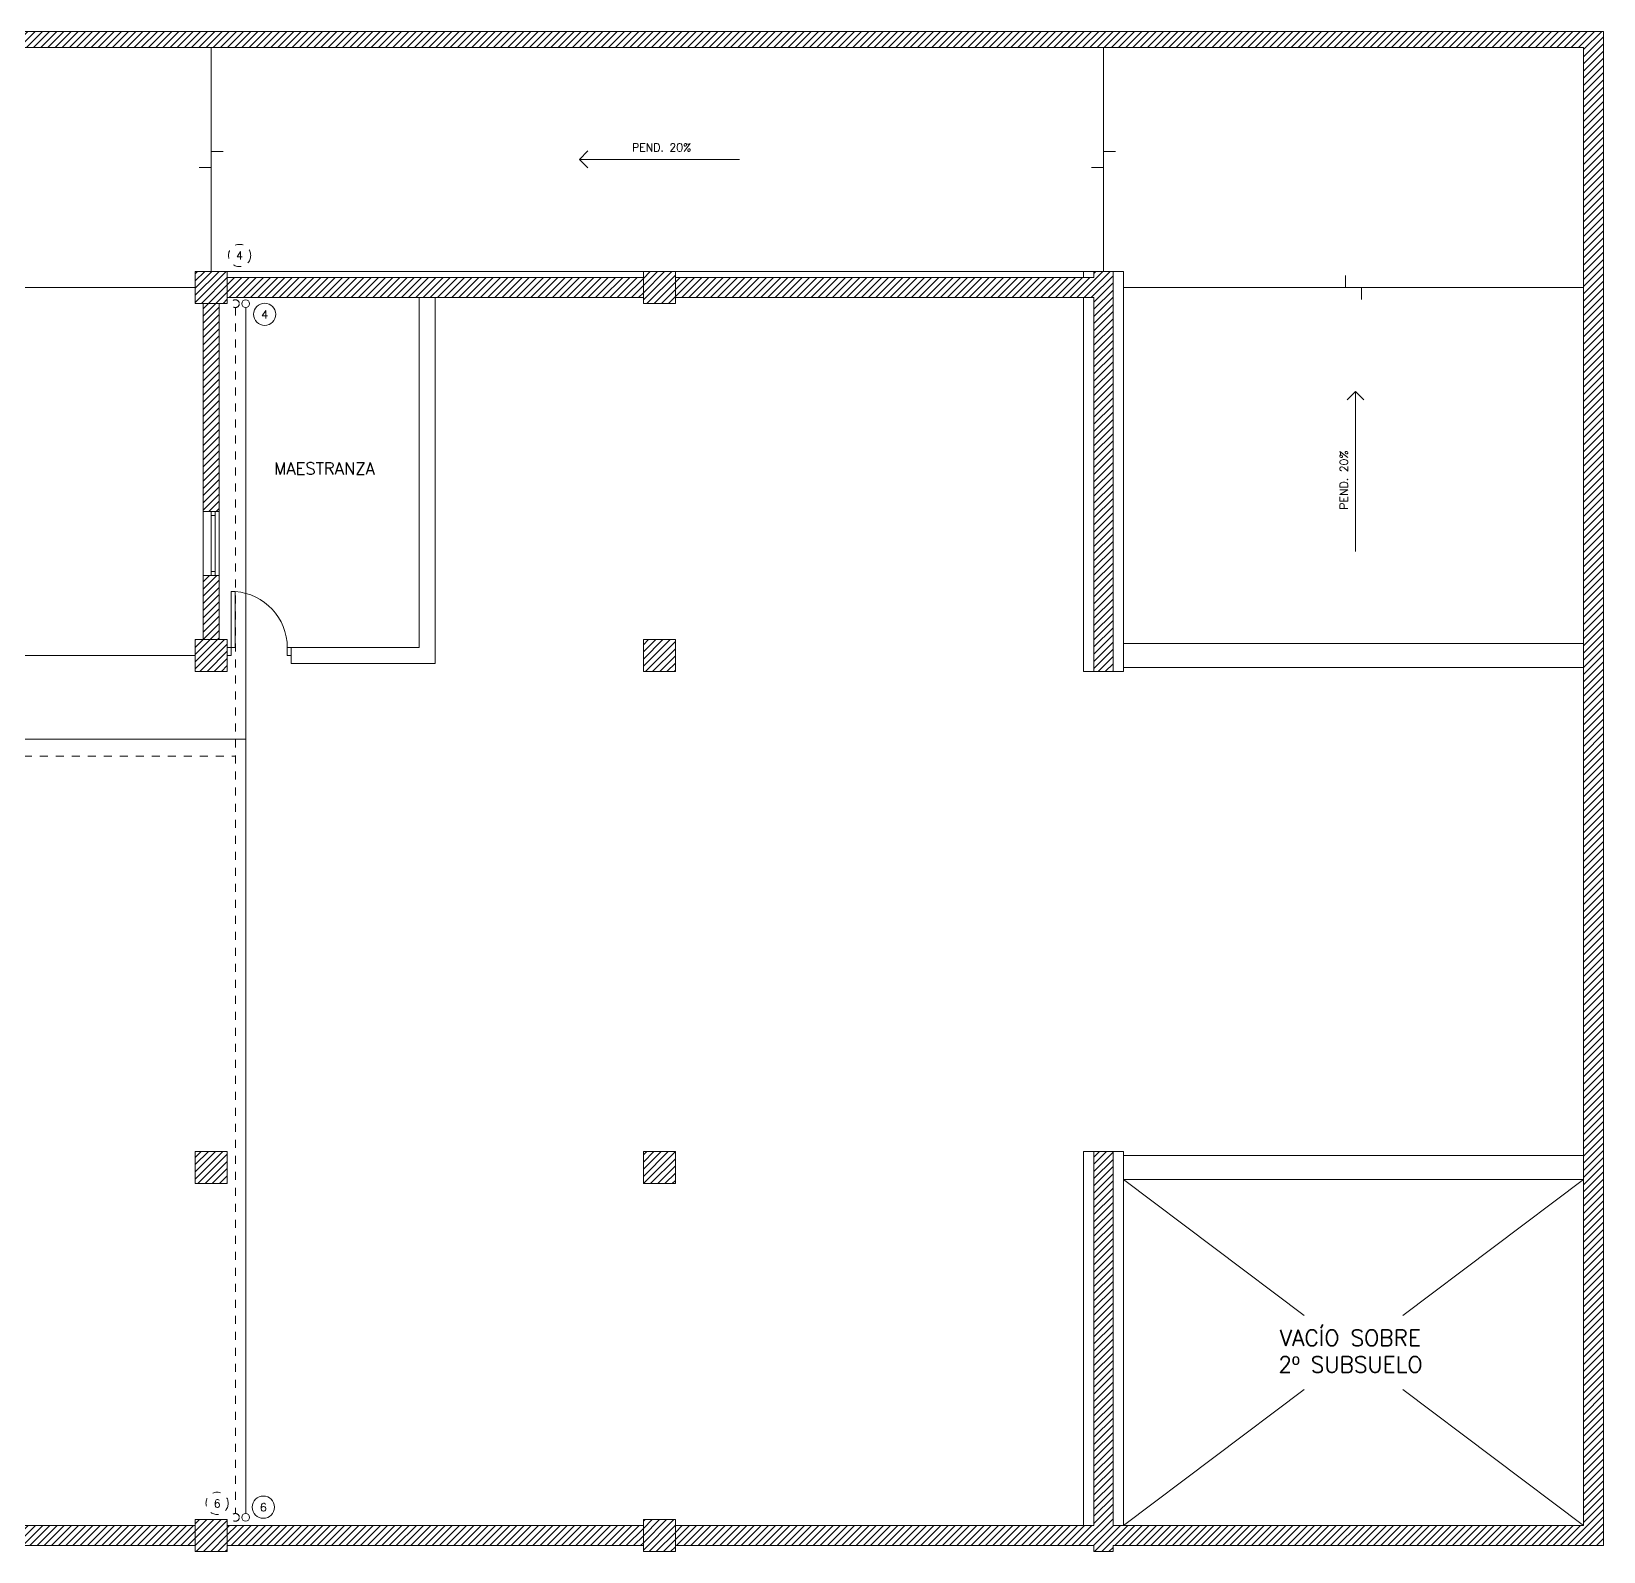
# Model space of a CAD drawing. Extents: x 1018 to 1337, y -109 to 133.
# Drawn here: x 1040.57 to 1060.21, y -41.17 to -22.17 of the extents above; entities that cross this region are included whole.
import ezdxf

# ---------------------------------------------------------------- set-up
doc = ezdxf.new("R2010")
doc.units = 0
doc.header["$LTSCALE"] = 0.5
doc.linetypes.add('ACAD_ISO03W100', pattern=[30, 12, -18])
doc.linetypes.add('DASHED', pattern=[19.05, 12.7, -6.35])
for name, color, linetype, lineweight in [('Agua caliente', 230, 'CONTINUOUS', 18), ('Agua fria', 5, 'ACAD_ISO03W100', 18), ('Carpintería', 55, 'CONTINUOUS', 20), ('Detalles 01', 8, 'CONTINUOUS', 9), ('Muros corte', 7, 'CONTINUOUS', 40), ('Muros vista', 253, 'CONTINUOUS', 25), ('Pisos', 252, 'CONTINUOUS', 18), ('Punta 01', 6, 'CONTINUOUS', 9), ('Punta 015', 64, 'CONTINUOUS', 13), ('Punta 02', 11, 'CONTINUOUS', 20)]:
    doc.layers.add(name, color=color, linetype=linetype, lineweight=lineweight)
doc.styles.add('Texto 1 mm', font='simplex.shx', dxfattribs={"height": 0.1})
doc.styles.add('Texto 1.5 mm', font='simplex.shx', dxfattribs={"height": 0.15})
doc.styles.add('Texto 2 mm', font='simplex.shx', dxfattribs={"height": 0.2})
pattern_1 = [(45, (-3.631636, -104.45304), (-0.0449012806, 0.0449012806), [])]

msp = doc.modelspace()

# ---------------------------------------------------------------- hatches: boundary and pattern name
at = {"layer": 'Detalles 01', "lineweight": 20}
h = msp.add_hatch(dxfattribs=at)
h.set_pattern_fill('ANSI31,_O', color=256, scale=0.02)
h.set_pattern_definition(pattern_1)
h.paths.add_polyline_path([(1060.214, -33.173), (1059.964, -33.173), (1059.964, -40.848), (1054.084, -40.848), (1054.084, -36.173), (1053.844, -36.173), (1053.844, -40.848), (1048.614, -40.848), (1048.614, -41.098), (1053.844, -41.098), (1053.844, -41.173), (1054.084, -41.173), (1054.084, -41.098), (1060.214, -41.098)])
h.paths.add_polyline_path([(1060.214, -22.173), (1034.514, -22.173), (1034.514, -22.373), (1059.964, -22.373), (1059.964, -33.173), (1060.214, -33.173)])
h = msp.add_hatch(dxfattribs=at)
h.set_pattern_fill('ANSI31,_O', color=256, scale=0.02)
h.set_pattern_definition(pattern_1)
h.paths.add_polyline_path([(1043.014, -25.173), (1042.614, -25.173), (1042.614, -25.573), (1043.014, -25.573)])
h = msp.add_hatch(dxfattribs=at)
h.set_pattern_fill('ANSI31,_O', color=256, scale=0.02)
h.set_pattern_definition(pattern_1)
h.paths.add_polyline_path([(1048.214, -25.248), (1043.014, -25.248), (1043.014, -25.498), (1048.214, -25.498)])
h = msp.add_hatch(dxfattribs=at)
h.set_pattern_fill('ANSI31,_O', color=256, scale=0.02)
h.set_pattern_definition(pattern_1)
h.paths.add_polyline_path([(1048.614, -25.173), (1048.214, -25.173), (1048.214, -25.573), (1048.614, -25.573)])
h = msp.add_hatch(dxfattribs=at)
h.set_pattern_fill('ANSI31,_O', color=256, scale=0.02)
h.set_pattern_definition(pattern_1)
h.paths.add_polyline_path([(1054.084, -25.173), (1053.844, -25.173), (1053.844, -25.248), (1048.614, -25.248), (1048.614, -25.498), (1053.844, -25.498), (1053.844, -30.173), (1054.084, -30.173)])
h = msp.add_hatch(dxfattribs=at)
h.set_pattern_fill('ANSI31,_O', color=256, scale=0.02)
h.set_pattern_definition(pattern_1)
h.paths.add_polyline_path([(1042.914, -25.573), (1042.714, -25.573), (1042.714, -28.173), (1042.914, -28.173)])
h.paths.add_polyline_path([(1042.914, -28.973), (1042.714, -28.973), (1042.714, -29.773), (1042.914, -29.773)])
h = msp.add_hatch(dxfattribs=at)
h.set_pattern_fill('ANSI31,_O', color=256, scale=0.02)
h.set_pattern_definition(pattern_1)
h.paths.add_polyline_path([(1043.014, -29.773), (1042.614, -29.773), (1042.614, -30.173), (1043.014, -30.173)])
h = msp.add_hatch(dxfattribs=at)
h.set_pattern_fill('ANSI31,_O', color=256, scale=0.02)
h.set_pattern_definition(pattern_1)
h.paths.add_polyline_path([(1048.214, -29.773), (1048.214, -30.173), (1048.614, -30.173), (1048.614, -29.773)])
h = msp.add_hatch(dxfattribs=at)
h.set_pattern_fill('ANSI31,_O', color=256, scale=0.02)
h.set_pattern_definition(pattern_1)
h.paths.add_polyline_path([(1031.764, -40.848), (1031.764, -36.173), (1031.514, -36.173), (1031.514, -40.848), (1026.414, -40.848), (1026.414, -41.098), (1031.514, -41.098), (1031.514, -41.173), (1031.764, -41.173), (1031.764, -41.098), (1033.514, -41.098), (1033.514, -40.848)])
h.paths.add_polyline_path([(1037.514, -40.848), (1037.514, -36.173), (1037.264, -36.173), (1037.264, -40.848), (1033.514, -40.848), (1033.514, -41.098), (1037.264, -41.098), (1037.264, -41.173), (1037.514, -41.173), (1037.514, -41.098), (1042.614, -41.098), (1042.614, -40.848)])
h = msp.add_hatch(dxfattribs=at)
h.set_pattern_fill('ANSI31,_O', color=256, scale=0.02)
h.set_pattern_definition(pattern_1)
h.paths.add_polyline_path([(1043.014, -36.173), (1042.614, -36.173), (1042.614, -36.573), (1043.014, -36.573)])
h = msp.add_hatch(dxfattribs=at)
h.set_pattern_fill('ANSI31,_O', color=256, scale=0.02)
h.set_pattern_definition(pattern_1)
h.paths.add_polyline_path([(1048.214, -36.173), (1048.214, -36.573), (1048.614, -36.573), (1048.614, -36.173)])
h = msp.add_hatch(dxfattribs=at)
h.set_pattern_fill('ANSI31,_O', color=256, scale=0.02)
h.set_pattern_definition(pattern_1)
h.paths.add_polyline_path([(1043.014, -41.173), (1043.014, -40.773), (1042.614, -40.773), (1042.614, -41.173)])
h = msp.add_hatch(dxfattribs=at)
h.set_pattern_fill('ANSI31,_O', color=256, scale=0.02)
h.set_pattern_definition(pattern_1)
h.paths.add_polyline_path([(1048.214, -40.848), (1043.014, -40.848), (1043.014, -41.098), (1048.214, -41.098)])
h = msp.add_hatch(dxfattribs=at)
h.set_pattern_fill('ANSI31,_O', color=256, scale=0.02)
h.set_pattern_definition(pattern_1)
h.paths.add_polyline_path([(1048.614, -40.773), (1048.214, -40.773), (1048.214, -41.173), (1048.614, -41.173)])

# ---------------------------------------------------------------- linework, layer by layer
at = {"layer": 'Agua caliente', "lineweight": 20, "ltscale": 0.01}
for p, q in [((1043.245, -31.019), (1043.245, -25.625)), ((1030.288, -31.019), (1043.245, -31.019)), ((1043.245, -40.697), (1043.245, -31.019))]:
    msp.add_line(p, q, dxfattribs=at)
for centre, radius in [((1043.245, -25.576), 0.0486), ((1043.482, -25.708), 0.139), ((1043.465, -40.618), 0.139), ((1043.245, -40.746), 0.0486)]:
    msp.add_circle(centre, radius, dxfattribs=at)
at = {"layer": 'Agua fria', "lineweight": 20, "ltscale": 0.01}
for p, q in [((1043.116, -25.625), (1043.116, -40.697)), ((1030.073, -31.233), (1043.116, -31.233))]:
    msp.add_line(p, q, dxfattribs=at)
at = {"layer": 'Agua fria', "linetype": 'DASHED', "lineweight": 20, "ltscale": 0.01}
for centre, radius in [((1043.168, -24.973), 0.139), ((1043.116, -25.576), 0.0486), ((1042.887, -40.57), 0.139), ((1043.116, -40.746), 0.0486)]:
    msp.add_circle(centre, radius, dxfattribs=at)
at = {"layer": 'Carpintería', "lineweight": 20}
for p, q in [((1042.814, -28.173), (1042.814, -28.973)), ((1042.864, -28.223), (1042.814, -28.223)), ((1042.864, -28.173), (1042.864, -28.973)), ((1042.864, -28.923), (1042.814, -28.923)), ((1043.064, -29.873), (1043.064, -29.173)), ((1043.064, -29.173), (1043.114, -29.173)), ((1043.114, -29.173), (1043.114, -29.873)), ((1043.064, -29.873), (1043.014, -29.873)), ((1043.064, -29.973), (1043.014, -29.973)), ((1043.064, -29.973), (1043.064, -29.873)), ((1043.114, -29.873), (1043.064, -29.873)), ((1043.764, -29.973), (1043.764, -29.873)), ((1043.764, -29.873), (1043.814, -29.873)), ((1043.764, -29.973), (1043.814, -29.973))]:
    msp.add_line(p, q, dxfattribs=at)
at = {"layer": 'Detalles 01', "lineweight": 20}
for p, q in [((1042.964, -23.673), (1042.814, -23.673)), ((1047.414, -23.773), (1047.52, -23.667)), ((1047.414, -23.773), (1049.414, -23.773)), ((1047.414, -23.773), (1047.52, -23.879)), ((1054.114, -23.673), (1053.964, -23.673)), ((1042.814, -23.873), (1042.664, -23.873)), ((1053.964, -23.873), (1053.814, -23.873)), ((1056.989, -25.373), (1056.989, -25.223)), ((1057.189, -25.523), (1057.189, -25.373)), ((1057.114, -26.673), (1057.008, -26.779)), ((1057.114, -26.673), (1057.114, -28.673)), ((1057.114, -26.673), (1057.22, -26.779)), ((1054.214, -36.523), (1056.474, -38.223)), ((1059.964, -36.523), (1057.704, -38.223)), ((1056.474, -39.148), (1054.214, -40.848)), ((1057.704, -39.148), (1059.964, -40.848))]:
    msp.add_line(p, q, dxfattribs=at)
msp.add_arc((1043.061, -29.874), 0.703, 0.1171, 85.6407, dxfattribs=at)
at = {"layer": 'Muros corte', "lineweight": 20}
for p, q in [((1024.214, -22.173), (1060.214, -22.173)), ((1060.214, -22.173), (1060.214, -41.098)), ((1024.214, -22.373), (1059.964, -22.373)), ((1059.964, -22.373), (1059.964, -40.848)), ((1043.014, -25.173), (1042.614, -25.173)), ((1042.614, -25.173), (1042.614, -25.573)), ((1043.014, -25.173), (1043.014, -25.573)), ((1048.214, -25.248), (1043.014, -25.248)), ((1048.614, -25.173), (1048.214, -25.173)), ((1048.214, -25.573), (1048.214, -25.173)), ((1048.614, -25.173), (1048.614, -25.573)), ((1053.844, -25.248), (1048.614, -25.248)), ((1054.214, -25.173), (1053.714, -25.173)), ((1053.714, -25.248), (1053.714, -25.173)), ((1053.844, -25.248), (1053.844, -25.173)), ((1054.084, -25.173), (1054.084, -30.173)), ((1054.214, -25.173), (1054.214, -30.173)), ((1048.214, -25.498), (1043.014, -25.498)), ((1045.414, -29.873), (1045.414, -25.498)), ((1045.614, -30.073), (1045.614, -25.498)), ((1053.844, -25.498), (1048.614, -25.498)), ((1053.714, -30.173), (1053.714, -25.498)), ((1053.844, -30.173), (1053.844, -25.498)), ((1043.014, -25.573), (1042.614, -25.573)), ((1042.714, -25.573), (1042.714, -28.173)), ((1042.914, -25.573), (1042.914, -28.173)), ((1048.614, -25.573), (1048.214, -25.573)), ((1042.914, -28.173), (1042.714, -28.173)), ((1042.914, -28.973), (1042.714, -28.973)), ((1042.714, -28.973), (1042.714, -29.773)), ((1042.914, -28.973), (1042.914, -29.773)), ((1043.014, -29.773), (1042.614, -29.773)), ((1042.614, -30.173), (1042.614, -29.773)), ((1043.014, -30.173), (1043.014, -29.773)), ((1048.614, -29.773), (1048.214, -29.773)), ((1048.214, -30.173), (1048.214, -29.773)), ((1048.614, -30.173), (1048.614, -29.773)), ((1043.814, -29.873), (1045.414, -29.873)), ((1043.814, -30.073), (1043.814, -29.873)), ((1043.014, -30.173), (1042.614, -30.173)), ((1043.814, -30.073), (1045.614, -30.073)), ((1048.614, -30.173), (1048.214, -30.173)), ((1054.214, -30.173), (1053.714, -30.173)), ((1043.014, -36.173), (1042.614, -36.173)), ((1042.614, -36.573), (1042.614, -36.173)), ((1043.014, -36.573), (1043.014, -36.173)), ((1048.614, -36.173), (1048.214, -36.173)), ((1048.214, -36.573), (1048.214, -36.173)), ((1048.614, -36.573), (1048.614, -36.173)), ((1054.214, -36.173), (1053.714, -36.173)), ((1053.714, -40.848), (1053.714, -36.173)), ((1053.844, -40.848), (1053.844, -36.173)), ((1054.084, -36.173), (1054.084, -40.848)), ((1054.214, -36.173), (1054.214, -40.848)), ((1043.014, -36.573), (1042.614, -36.573)), ((1048.614, -36.573), (1048.214, -36.573)), ((1037.514, -40.848), (1042.614, -40.848)), ((1043.014, -40.773), (1042.614, -40.773)), ((1042.614, -41.173), (1042.614, -40.773)), ((1043.014, -40.773), (1043.014, -41.173)), ((1048.214, -40.848), (1043.014, -40.848)), ((1048.614, -40.773), (1048.214, -40.773)), ((1048.214, -41.173), (1048.214, -40.773)), ((1048.614, -41.173), (1048.614, -40.773)), ((1053.844, -40.848), (1048.614, -40.848)), ((1054.084, -40.848), (1059.964, -40.848)), ((1037.514, -41.098), (1042.614, -41.098)), ((1043.014, -41.173), (1042.614, -41.173)), ((1048.214, -41.098), (1043.014, -41.098)), ((1048.614, -41.173), (1048.214, -41.173)), ((1053.844, -41.098), (1048.614, -41.098)), ((1053.844, -41.173), (1053.844, -41.098)), ((1054.084, -41.173), (1053.844, -41.173)), ((1054.039, -41.173), (1053.889, -41.173)), ((1054.084, -41.098), (1060.214, -41.098)), ((1054.084, -41.098), (1054.084, -41.173))]:
    msp.add_line(p, q, dxfattribs=at)
at = {"layer": 'Muros vista', "lineweight": 20}
for p, q in [((1042.714, -28.173), (1042.714, -28.973)), ((1042.914, -28.173), (1042.914, -28.973)), ((1054.214, -29.823), (1059.964, -29.823)), ((1054.214, -30.123), (1059.964, -30.123)), ((1054.214, -36.223), (1059.964, -36.223)), ((1054.214, -36.523), (1059.964, -36.523))]:
    msp.add_line(p, q, dxfattribs=at)
at = {"layer": 'Pisos', "lineweight": 20}
for p, q in [((1042.814, -22.373), (1042.814, -25.173)), ((1053.964, -25.173), (1053.964, -22.373)), ((1048.214, -25.173), (1043.014, -25.173)), ((1053.714, -25.173), (1048.614, -25.173)), ((1042.614, -25.373), (1037.514, -25.373)), ((1054.214, -25.373), (1059.964, -25.373)), ((1042.614, -29.973), (1037.514, -29.973))]:
    msp.add_line(p, q, dxfattribs=at)

# ---------------------------------------------------------------- texts
at = {"layer": 'Agua caliente', "lineweight": 20, "ltscale": 0.01, "char_height": 0.1, "width": 0.92289, "attachment_point": 2, "style": 'Texto 1 mm'}
for s, insert in [('4', (1043.482, -25.66)), ('6', (1043.465, -40.57))]:
    msp.add_mtext(s, dxfattribs=dict(at, insert=insert))
at = {"layer": 'Agua fria', "lineweight": 20, "ltscale": 0.01, "char_height": 0.1, "width": 0.92289, "attachment_point": 2, "style": 'Texto 1 mm'}
for s, insert in [('4', (1043.168, -24.925)), ('6', (1042.887, -40.522))]:
    msp.add_mtext(s, dxfattribs=dict(at, insert=insert))
at = {"layer": 'Punta 01', "lineweight": 20, "insert": (1048.072, -23.573), "char_height": 0.1, "width": 0.82757, "attachment_point": 1, "style": 'Texto 1 mm'}
msp.add_mtext('PEND. 20%', dxfattribs=at)
at = {"layer": 'Punta 01', "lineweight": 20, "insert": (1057.019, -28.151), "char_height": 0.1, "width": 0.82757, "attachment_point": 7, "rotation": 90, "style": 'Texto 1 mm'}
msp.add_mtext('PEND. 20%', dxfattribs=at)
at = {"layer": 'Punta 015', "lineweight": 20, "insert": (1043.598, -27.56), "char_height": 0.15, "width": 1.9793, "attachment_point": 1, "style": 'Texto 1.5 mm'}
msp.add_mtext('MAESTRANZA', dxfattribs=at)
at = {"layer": 'Punta 02', "lineweight": 20, "insert": (1057.05, -38.401), "char_height": 0.2, "width": 2.1374, "attachment_point": 2, "style": 'Texto 2 mm'}
msp.add_mtext('VACÍO SOBRE  2º SUBSUELO', dxfattribs=at)

doc.saveas('drawing.dxf')
